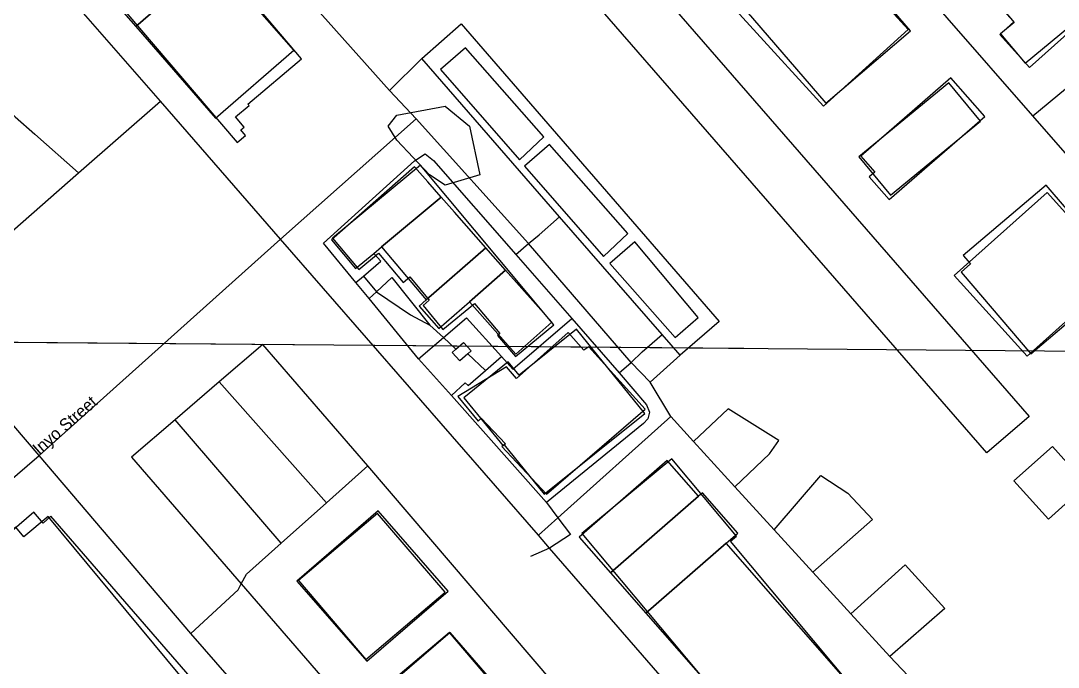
# Model space of a CAD drawing. Header units: metres. Extents: x 5999505 to 6749006, y 1851910 to 2460485.
# Drawn here: x 6332251 to 6333536, y 2151564 to 2152364 of the extents above; entities that cross this region are included whole.
import ezdxf

# ---------------------------------------------------------------- set-up
doc = ezdxf.new("R2010")
doc.units = ezdxf.units.M
for name, color, linetype in [('BUILDINGS', 9, 'Continuous'), ('CL_LOCAL', 4, 'Continuous'), ('CL_MAJOR', 2, 'Continuous'), ('CL_TRAIL', 6, 'Continuous'), ('CONTOUR_MAJOR', 92, 'Continuous'), ('PLSS_SECTION', 7, 'Continuous'), ('PLSS_SECTION_3D', 7, 'Continuous'), ('ROAD_LABELS', 3, 'Continuous')]:
    doc.layers.add(name, color=color, linetype=linetype)

msp = doc.modelspace()

# ---------------------------------------------------------------- linework, layer by layer
at = {"layer": 'BUILDINGS'}
for points in [[(6333062.674, 2152458.4318), (6333245.0992, 2152258.2388), (6333350.1584, 2152353.1741), (6333167.7036, 2152553.3303), (6333062.674, 2152458.4318)], [(6333068.9778, 2152469.7033), (6333248.0878, 2152261.8189), (6333352.8388, 2152351.2592), (6333173.7285, 2152559.143), (6333068.9778, 2152469.7033)], [(6332326.6507, 2152433.4744), (6332393.9781, 2152356.6886), (6332490.3635, 2152440.478), (6332423.0067, 2152517.2637), (6332326.6507, 2152433.4744)], [(6332330.8499, 2152434.5688), (6332519.2215, 2152213.1335), (6332529.548, 2152221.7872), (6332523.7441, 2152228.7518), (6332527.8759, 2152232.3589), (6332517.4283, 2152244.8225), (6332534.2455, 2152258.8845), (6332532.5022, 2152260.719), (6332598.8887, 2152316.6101), (6332428.8047, 2152516.7796), (6332330.8499, 2152434.5688)], [(6333571.0408, 2152374.6108), (6333507.7701, 2152449.7589), (6333448.767, 2152400.7233), (6333481.271, 2152361.8678), (6333464.4544, 2152347.8053), (6333494.9281, 2152311.5148), (6333571.0408, 2152374.6108)], [(6332393.9781, 2152356.6886), (6332492.5375, 2152243.2777), (6332589.5697, 2152327.3169), (6332490.3635, 2152440.478), (6332393.9781, 2152356.6886)], [(6333450.8096, 2152396.0465), (6333480.9253, 2152362.5988), (6333463.3928, 2152346.9765), (6333500.1292, 2152306.0844), (6333573.7721, 2152371.7488), (6333506.9198, 2152446.0886), (6333450.8096, 2152396.0465)], [(6332771.1421, 2152303.5945), (6332868.8657, 2152191.6843), (6332898.9587, 2152220.3835), (6332802.0103, 2152330.3213), (6332771.1421, 2152303.5945)], [(6333288.7215, 2152195.6645), (6333328.0996, 2152148.0881), (6333439.6073, 2152239.6219), (6333400.2292, 2152287.1982), (6333288.7215, 2152195.6645)], [(6333291.2174, 2152196.2996), (6333308.6385, 2152176.4982), (6333301.852, 2152170.7281), (6333326.5304, 2152142.4941), (6333444.8692, 2152245.2952), (6333402.7697, 2152293.3304), (6333291.2174, 2152196.2996)], [(6332874.9274, 2152183.9895), (6332972.6518, 2152072.0797), (6333002.7448, 2152100.779), (6332905.7959, 2152210.7528), (6332874.9274, 2152183.9895)], [(6332635.8941, 2152092.8766), (6332665.9026, 2152057.1351), (6332688.3548, 2152075.8843), (6332698.1204, 2152084.0329), (6332771.9089, 2152145.6893), (6332755.4167, 2152164.3548), (6332738.9537, 2152183.0201), (6332635.8941, 2152092.8766)], [(6332911.2189, 2151987.4949), (6332746.091, 2152185.0737), (6332637.2295, 2152094.9409), (6332669.7327, 2152056.0845), (6332694.2186, 2152076.2734), (6332724.6916, 2152039.9822), (6332732.9522, 2152046.8324), (6332757.0382, 2152017.8746), (6332749.3666, 2152011.3837), (6332774.0328, 2151981.693), (6332813.2699, 2152014.1406), (6332844.6133, 2151976.7501), (6332841.6624, 2151974.2256), (6332863.7212, 2151948.197), (6332911.2189, 2151987.4949)], [(6333616.4596, 2152049.1245), (6333520.956, 2152160.5772), (6333418.2737, 2152073.3039), (6333427.2744, 2152063.0368), (6333415.4713, 2152052.9385), (6333501.9741, 2151951.7526), (6333616.4596, 2152049.1245)], [(6332698.1204, 2152084.0329), (6332753.4395, 2152018.5592), (6332826.9573, 2152082.9485), (6332788.3722, 2152127.0604), (6332771.9089, 2152145.6893), (6332698.1204, 2152084.0329)], [(6333407.1134, 2152048.5282), (6333497.2901, 2151948.6959), (6333612.1718, 2152051.5622), (6333521.9658, 2152151.3943), (6333407.1134, 2152048.5282)], [(6332980.7564, 2152063.3489), (6333061.5331, 2151971.7104), (6333090.044, 2151996.8184), (6333011.6249, 2152090.1123), (6332980.7564, 2152063.3489)], [(6332744.4381, 2152010.6956), (6332769.0021, 2151982.8626), (6332806.8085, 2152015.9407), (6332851.5504, 2152055.0789), (6332826.9573, 2152082.9485), (6332753.4395, 2152018.5592), (6332744.4381, 2152010.6956)], [(6332806.8085, 2152015.9407), (6332864.275, 2151951.4327), (6332908.6951, 2151990.6465), (6332851.5504, 2152055.0789), (6332806.8085, 2152015.9407)], [(6332792.4349, 2151898.7893), (6332817.7408, 2151868.4746), (6332821.2854, 2151871.9409), (6332851.2994, 2151840.4228), (6332846.9341, 2151836.9268), (6332902.2762, 2151777.7881), (6333024.5661, 2151883.2131), (6332954.8369, 2151960.4901), (6332948.5017, 2151956.1727), (6332929.1042, 2151977.9564), (6332865.3162, 2151920.9149), (6332852.8635, 2151935.4699), (6332792.4349, 2151898.7893)], [(6332899.5518, 2151777.8831), (6333024.0233, 2151877.72), (6332939.3066, 2151982.1696), (6332868.223, 2151925.2237), (6332854.8776, 2151941.7155), (6332800.013, 2151897.3806), (6332848.4637, 2151837.6425), (6332849.9406, 2151839.0868), (6332899.5518, 2151777.8831)], [(6332942.4898, 2151724.8526), (6332981.5125, 2151680.4096), (6333090.5594, 2151775.2752), (6333051.537, 2151819.7543), (6332942.4898, 2151724.8526)], [(6333308.184, 2151506.6057), (6333129.989, 2151719.5793), (6333137.6606, 2151726.0703), (6333057.5604, 2151821.7442), (6332946.0435, 2151729.4474), (6333204.3385, 2151420.799), (6333308.184, 2151506.6057)], [(6332981.5125, 2151680.4096), (6333025.1516, 2151630.6866), (6333124.578, 2151717.2203), (6333139.0094, 2151729.7729), (6333095.3995, 2151779.4955), (6333090.5594, 2151775.2752), (6332981.5125, 2151680.4096)], [(6332016.3039, 2151539.1815), (6332215.1092, 2151310.3048), (6332225.5264, 2151319.249), (6332251.3061, 2151289.5488), (6332501.7358, 2151505.261), (6332288.6459, 2151750.5262), (6332279.0253, 2151742.2309), (6332267.4998, 2151755.468), (6332016.3039, 2151539.1815)], [(6332593.306, 2151670.3876), (6332679.8817, 2151571.1645), (6332780.3672, 2151658.0525), (6332693.7917, 2151757.3116), (6332593.306, 2151670.3876)], [(6332496.6765, 2151495.727), (6332285.1261, 2151750.118), (6332255.0338, 2151725.2422), (6332245.1663, 2151736.973), (6332009.4429, 2151542.2958), (6332230.5671, 2151276.1743), (6332496.6765, 2151495.727)], [(6332678.6972, 2151573.2494), (6332776.6628, 2151656.5535), (6332693.0621, 2151754.0773), (6332595.0996, 2151671.1375), (6332678.6972, 2151573.2494)], [(6333025.1516, 2151630.6866), (6333208.1592, 2151422.1879), (6333307.6148, 2151508.6856), (6333124.578, 2151717.2203), (6333025.1516, 2151630.6866)], [(6332684.1547, 2151523.6909), (6332793.5859, 2151395.3748), (6332891.5488, 2151478.3153), (6332782.1174, 2151606.631), (6332684.1547, 2151523.6909)], [(6332685.1995, 2151522.4446), (6332796.2464, 2151394.625), (6332894.0442, 2151478.8775), (6332783.0264, 2151606.6964), (6332685.1995, 2151522.4446)]]:
    msp.add_lwpolyline(points, close=True, dxfattribs=at)
at = {"layer": 'CL_LOCAL'}
for points in [[(6332940.8591, 2152411.1091), (6332364.7399, 2153073.0246), (6332417.237, 2153118.2882), (6332993.7906, 2152455.7148), (6333499.8501, 2151874.1128), (6333447.5295, 2151828.9914), (6332940.8591, 2152411.1091)], [(6332740.7269, 2152242.4954), (6332708.0752, 2152277.4937), (6332490.2625, 2152521.6309), (6332427.9222, 2152591.8953)], [(6333504.5097, 2152246.4135), (6333716.0007, 2152421.5303)], [(6332796.7149, 2152360.182), (6333116.1097, 2151991.4732), (6333067.7457, 2151950.1068), (6333045.3615, 2151975.7738), (6332918.5188, 2152121.3056), (6332747.7808, 2152317.146), (6332796.7149, 2152360.182)], [(6332166.9345, 2152327.2654), (6332188.6129, 2152301.4214), (6332204.4421, 2152284.1444), (6332225.108, 2152263.4785), (6332244.4136, 2152244.899), (6332268.648, 2152223.4395), (6332322.7903, 2152175.5229)], [(6332747.7808, 2152317.146), (6332708.0752, 2152277.4937)], [(6331812.9604, 2151728.6675), (6331936.686, 2151837.1343), (6331982.1675, 2151876.9568), (6332123.9545, 2152001.2599), (6332322.7903, 2152175.5229), (6332424.2583, 2152264.4404)], [(6333386.1509, 2151508.9585), (6333357.4934, 2151545.2708), (6333327.3649, 2151577.226), (6333279.149, 2151629.9712), (6333232.0082, 2151681.579), (6333184.1996, 2151733.9205), (6333135.6069, 2151787.1058), (6333084.313, 2151843.2257), (6333056.2554, 2151873.9266), (6333030.61, 2151916.586), (6333007.1321, 2151941.0969), (6332880.1249, 2152088.0137), (6332740.7269, 2152242.4954)], [(6333017.462, 2151311.8203), (6333072.5878, 2151359.3574), (6332961.3784, 2151485.3932), (6332681.0288, 2151812.9732), (6332551.0894, 2151963.1191), (6332497.1167, 2151916.8115), (6332442.6126, 2151870.035), (6332388.6691, 2151823.7638), (6332524.2697, 2151667.1268), (6332800.4104, 2151348.1353), (6332912.8779, 2151218.2659), (6332967.3529, 2151265.0071)], [(6333067.7457, 2151950.1068), (6333030.61, 2151916.586)], [(6332497.1167, 2151916.8115), (6332629.9335, 2151767.37)], [(6333135.6069, 2151787.1058), (6333178.4274, 2151827.8256), (6333189.9019, 2151844.3342), (6333127.0705, 2151883.3999), (6333084.313, 2151843.2257)], [(6332573.9385, 2151717.438), (6332442.6126, 2151870.035)], [(6333056.2554, 2151873.9266), (6332916.2806, 2151748.6212), (6332892.1956, 2151727.3002)], [(6333596.2249, 2151714.5589), (6333548.4047, 2151769.1571), (6333571.28, 2151789.5419), (6333528.5601, 2151837.0722), (6333480.9495, 2151794.6067), (6333523.699, 2151747.1125), (6333548.4047, 2151769.1571)], [(6332462.1429, 2151605.5582), (6332520.3683, 2151659.4402), (6332524.2697, 2151667.1268), (6332530.7244, 2151678.9067), (6332573.9385, 2151717.438), (6332629.9335, 2151767.37), (6332681.0288, 2151812.9732)], [(6333184.1996, 2151733.9205), (6333241.9461, 2151801.2058), (6333275.1426, 2151779.0191), (6333305.8543, 2151746.7314), (6333232.0082, 2151681.579)], [(6333279.149, 2151629.9712), (6333346.4828, 2151690.662), (6333395.5058, 2151636.2721), (6333327.3649, 2151577.226)]]:
    msp.add_lwpolyline(points, dxfattribs=at)
at = {"layer": 'CL_MAJOR'}
for points in [[(6333813.1996, 2151893.3819), (6333504.5097, 2152246.4135), (6333398.4791, 2152367.6727), (6333182.6466, 2152614.5191), (6333020.557, 2152799.9115), (6332863.9276, 2152979.0713), (6332746.1155, 2153113.7904), (6332706.255, 2153159.4055), (6332662.8523, 2153209.018), (6332548.526, 2153339.7775)], [(6332912.9293, 2151098.4123), (6332783.8764, 2151239.2296), (6332735.1951, 2151292.3435), (6332701.3731, 2151331.3198), (6332462.1429, 2151605.5582), (6332274.3143, 2151825.7515), (6332123.9545, 2152001.2599), (6331800.8482, 2152373.1778), (6331669.7031, 2152521.9179), (6331642.2074, 2152552.9797), (6331620.1284, 2152579.9197), (6331541.9322, 2152674.5994), (6331500.7597, 2152724.4503), (6331355.8319, 2152900.1369), (6331340.5409, 2152918.6114), (6331313.153, 2152948.4349), (6331282.2778, 2152981.782), (6331132.2933, 2153144.3682), (6331077.3101, 2153203.6167), (6331035.0842, 2153249.8726), (6331031.1056, 2153254.2376), (6331018.0347, 2153268.2524)], [(6333210.2712, 2151361.0791), (6332906.102, 2151711.3135), (6332892.1956, 2151727.3002), (6332573.0742, 2152093.6063), (6332424.2583, 2152264.4404), (6332262.7576, 2152449.8324)], [(6331667.8852, 2151306.3619), (6331704.9494, 2151337.9883), (6331960.7664, 2151556.273), (6332274.3143, 2151825.7515), (6332573.0742, 2152093.6063), (6332740.7269, 2152242.4954)]]:
    msp.add_lwpolyline(points, dxfattribs=at)
at = {"layer": 'CL_TRAIL'}
for points in [[(6332743.9373, 2151945.5304), (6332682.6256, 2152020.0091), (6332666.0865, 2152040.1314), (6332626.0734, 2152088.7696), (6332738.896, 2152190.3384), (6332751.9498, 2152199.2613), (6332762.4899, 2152190.9475), (6332864.4269, 2152074.6342), (6332933.8178, 2151995.4665), (6332992.081, 2151928.0033), (6333026.0755, 2151888.662), (6333029.9259, 2151879.274), (6333027.8958, 2151871.0624), (6333022.3395, 2151865.2459), (6332902.0761, 2151767.5957), (6332784.4738, 2151899.9463), (6332743.9373, 2151945.5304)], [(6332893.2826, 2152098.9018), (6332918.5188, 2152121.3056)], [(6332864.4269, 2152074.6342), (6332880.1249, 2152088.0137), (6332893.2826, 2152098.9018)], [(6332675.642, 2152047.6627), (6332697.0678, 2152066.311), (6332688.3548, 2152075.8843)], [(6332666.0865, 2152040.1314), (6332675.642, 2152047.6627), (6332691.6019, 2152028.3826), (6332733.86, 2151999.9322), (6332757.8721, 2151987.1035)], [(6332710.617, 2152046.0675), (6332691.6019, 2152028.3826)], [(6332710.617, 2152046.0675), (6332757.8721, 2151987.1035), (6332774.7138, 2151971.7483), (6332790.0389, 2151957.2791)], [(6332691.6019, 2152028.3826), (6332682.6256, 2152020.0091)], [(6332743.9373, 2151945.5304), (6332774.7138, 2151971.7483), (6332803.3361, 2151996.1269), (6332846.5498, 2151948.2274), (6332860.6061, 2151932.6763), (6332933.8178, 2151995.4665)], [(6333020.8637, 2151954.092), (6333045.3615, 2151975.7738)], [(6332785.5812, 2151953.2377), (6332790.0389, 2151957.2791), (6332799.3973, 2151965.7951), (6332808.8373, 2151955.5243), (6332804.7336, 2151951.7713), (6332795.0209, 2151942.9305), (6332785.5812, 2151953.2377)], [(6332784.4738, 2151899.9463), (6332801.6276, 2151915.7532), (6332805.2044, 2151912.3746), (6332826.7474, 2151931.0221), (6332846.5498, 2151948.2274)], [(6332804.7336, 2151951.7713), (6332826.7474, 2151931.0221)], [(6332992.081, 2151928.0033), (6333007.1321, 2151941.0969), (6333020.8637, 2151954.092)], [(6332902.0761, 2151767.5957), (6332916.2806, 2151748.6212), (6332931.7891, 2151727.8521), (6332906.102, 2151711.3135), (6332882.3116, 2151700.9852)]]:
    msp.add_lwpolyline(points, dxfattribs=at)
at = {"layer": 'CONTOUR_MAJOR', "elevation": 295}
msp.add_lwpolyline([(6332776.8765, 2152160.5791), (6332757.5594, 2152173.3947), (6332716.8765, 2152215.9457), (6332706.2222, 2152233.3947), (6332716.8765, 2152247.1296), (6332776.8765, 2152258.0433), (6332806.8765, 2152233.3947), (6332819.9199, 2152173.3947), (6332776.8765, 2152160.5791)], dxfattribs=at)
at = {"layer": 'PLSS_SECTION'}
msp.add_lwpolyline([(6335278.4375, 2151940.6487), (6335293.1053, 2153260.7211), (6335307.7662, 2154580.7849), (6335327.4353, 2155906.4419), (6335347.0034, 2157225.497), (6334025.9094, 2157232.3889), (6332704.8236, 2157239.3527), (6331383.7289, 2157246.3684), (6330062.6349, 2157253.4565), (6330048.6868, 2155948.1216), (6330034.5253, 2154627.6003), (6330017.0535, 2153306.4495), (6329999.5734, 2151985.2901), (6331319.2925, 2151974.0345), (6332639.0048, 2151962.8406), (6333958.7248, 2151951.7188), (6335278.4375, 2151940.6487)], dxfattribs=at)
msp.add_lwpolyline([(6335278.4375, 2151940.6487), (6335293.1053, 2153260.7211), (6335307.7662, 2154580.7849), (6335327.4353, 2155906.4419), (6335347.0034, 2157225.497), (6334025.9094, 2157232.3889), (6332704.8236, 2157239.3527), (6331383.7289, 2157246.3684), (6330062.6349, 2157253.4565), (6330048.6868, 2155948.1216), (6330034.5253, 2154627.6003), (6330017.0535, 2153306.4495), (6329999.5734, 2151985.2901), (6331319.2925, 2151974.0345), (6332639.0048, 2151962.8406), (6333958.7248, 2151951.7188), (6335278.4375, 2151940.6487)], dxfattribs=at)
at = {"layer": 'PLSS_SECTION_3D'}
for p, q in [((6332232.9395, 2151966.2849, 291.0451), (6332283.6976, 2151965.8543, 291.0052)), ((6332283.6976, 2151965.8543, 291.0052), (6332334.4558, 2151965.4238, 290.9348)), ((6332334.4558, 2151965.4238, 290.9348), (6332385.214, 2151964.9933, 290.9814)), ((6332385.214, 2151964.9933, 290.9814), (6332435.9721, 2151964.5627, 291.1789)), ((6332435.9721, 2151964.5627, 291.1789), (6332486.7303, 2151964.1322, 291.5037)), ((6332486.7303, 2151964.1322, 291.5037), (6332537.4885, 2151963.7017, 291.926)), ((6332537.4885, 2151963.7017, 291.926), (6332588.2466, 2151963.2711, 292.5774)), ((6332588.2466, 2151963.2711, 292.5774), (6332639.0048, 2151962.8406, 293.3052)), ((6332639.0048, 2151962.8406, 293.3052), (6332639.0048, 2151962.8406, 293.3052)), ((6332639.0048, 2151962.8406, 293.3052), (6332689.7633, 2151962.4128, 293.1864)), ((6332689.7633, 2151962.4128, 293.1864), (6332740.5217, 2151961.9851, 292.5248)), ((6332740.5217, 2151961.9851, 292.5248), (6332791.2802, 2151961.5573, 291.9591)), ((6332791.2802, 2151961.5573, 291.9591), (6332842.0387, 2151961.1296, 291.8646)), ((6332842.0387, 2151961.1296, 291.8646), (6332892.7971, 2151960.7018, 291.8136)), ((6332892.7971, 2151960.7018, 291.8136), (6332943.5556, 2151960.274, 291.4966)), ((6332943.5556, 2151960.274, 291.4966), (6332994.314, 2151959.8463, 291.8282)), ((6332994.314, 2151959.8463, 291.8282), (6333045.0725, 2151959.4185, 292.3649)), ((6333045.0725, 2151959.4185, 292.3649), (6333095.831, 2151958.9907, 292.5827)), ((6333095.831, 2151958.9907, 292.5827), (6333146.5894, 2151958.563, 292.3179))]:
    msp.add_line(p, q, dxfattribs=at)

# ---------------------------------------------------------------- texts
at = {"layer": 'ROAD_LABELS'}
msp.add_text('Inyo Street', height=15, rotation=41.2687, dxfattribs=at).set_placement((6332274.3143, 2151825.7515))

doc.saveas('drawing.dxf')
